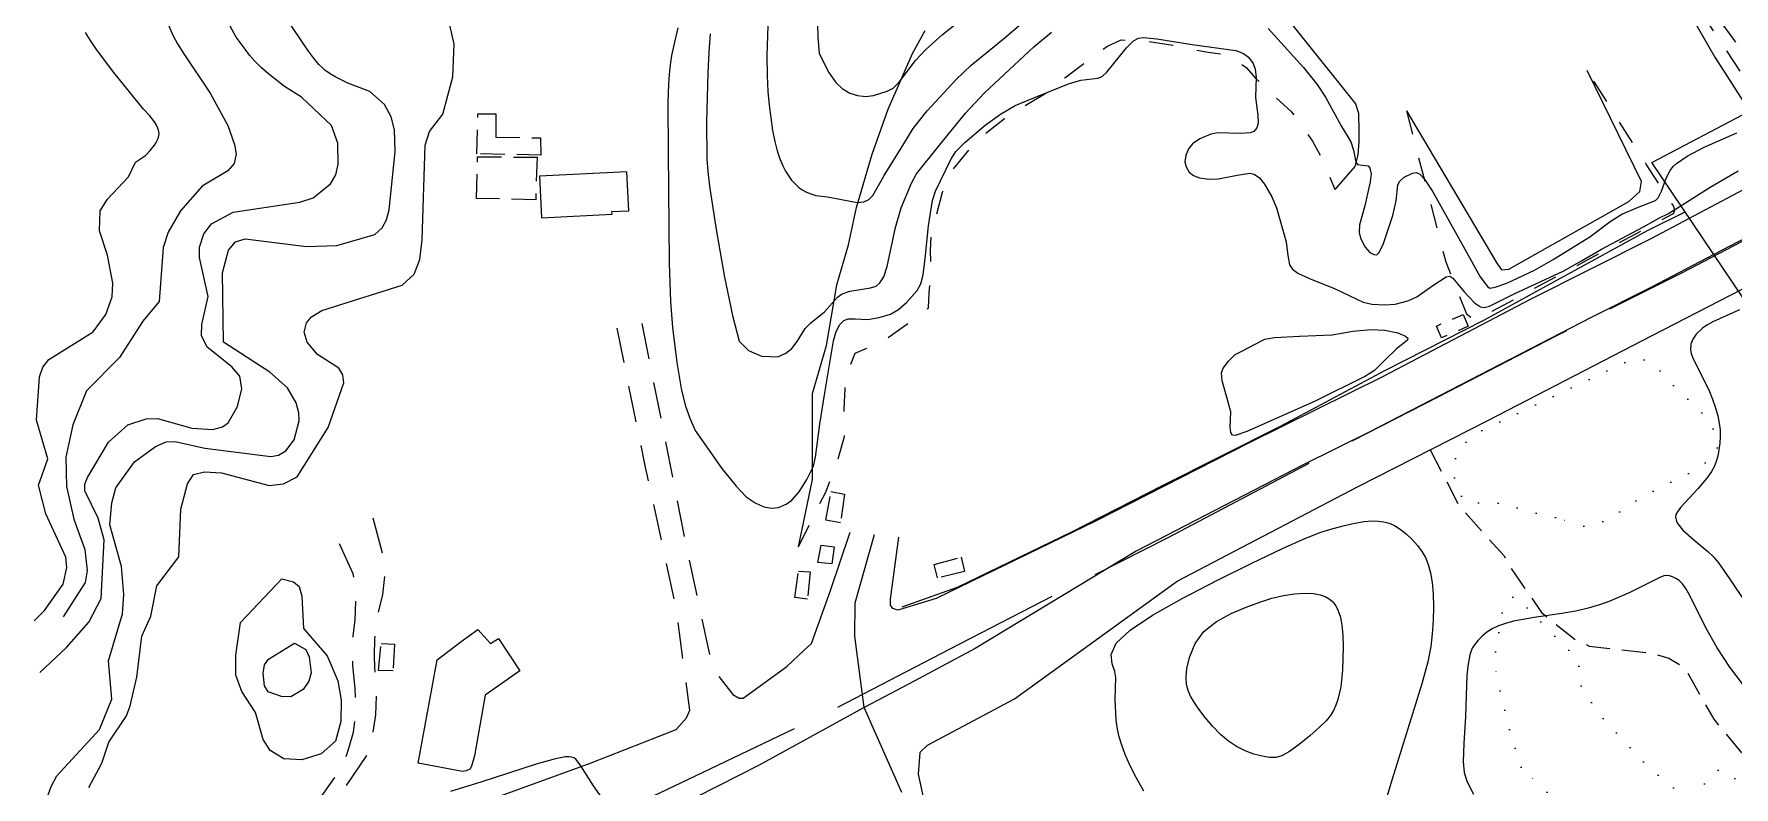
# Model space of a CAD drawing. Header units: millimetres. Extents: x 220021 to 223505, y 489325 to 491820.
# Drawn here: x 220579.6 to 220931.8, y 490740.2 to 490896.1 of the extents above; entities that cross this region are included whole.
import ezdxf

# ---------------------------------------------------------------- set-up
doc = ezdxf.new("R2010")
doc.units = ezdxf.units.MM
for name, pattern in [('50M10', [60, 50, -10]), ('5M2P5', [7.5, 5, -2.5]), ('5M5', [10, 5, -5]), ('7P5M5', [12.5, 7.5, -5]), ('AM4', [4, 0, -4])]:
    doc.linetypes.add(name, pattern=pattern)
for name, color, linetype in [('A0013110', 8, 'Continuous'), ('A0013112', 8, 'Continuous'), ('A0013113', 8, 'Continuous'), ('A0013140', 8, '7P5M5'), ('A0023119', 8, '5M2P5'), ('A0023210', 8, 'Continuous'), ('A0023212', 8, 'Continuous'), ('A0073340', 8, 'Continuous'), ('B0014111', 8, 'Continuous'), ('B0014116', 8, '5M2P5'), ('B0024120', 8, 'B0024120'), ('C0523121', 8, '50M10'), ('D0025111', 8, 'AM4'), ('F0017111', 8, 'Continuous'), ('F0017114', 8, 'Continuous'), ('F0037222', 8, 'Continuous'), ('F0037223', 8, '5M5')]:
    doc.layers.add(name, color=color, linetype=linetype)
doc.linetypes.add('B0024120', pattern='A,10,-1.75,[133,ltypeshp.shx,S=0.75,R=0,X=0,Y=0],-3.25', length=15)

msp = doc.modelspace()

# ---------------------------------------------------------------- linework, layer by layer
at = {"layer": 'A0013110', "flags": 128}
for points in [[(220740.708, 490769.844), (220744.617, 490780.884), (220748.711, 490792.935)], [(220758.574, 490776.753), (220757.577, 490777.144), (220757.104, 490777.802), (220757.056, 490779.078), (220758.81, 490791.914)], [(220763.14, 490747.285), (220762.8, 490742.828), (220764.169, 490736.463)]]:
    msp.add_lwpolyline(points, dxfattribs=at)
at = {"layer": 'A0013112', "flags": 128}
for points in [[(221159.548, 491004.855), (221156.177, 491000.569), (221153.077, 490998.483), (221135.414, 490985.729), (221120.076, 490973.723), (221113.033, 490969.52), (221100.844, 490957.845), (221087.777, 490948.11), (221068.298, 490935.715), (221042.285, 490920.274), (221018.655, 490907.465), (221002.731, 490899.389), (220972.139, 490884.182), (220914.609, 490853.691), (220889.591, 490841.096), (220859.003, 490825.132), (220831.371, 490811.47), (220799.518, 490795.206), (220766.529, 490779.228), (220758.574, 490776.753)], [(220763.14, 490747.285), (220764.708, 490748.788), (220782.756, 490758.41), (220816.447, 490782.763), (220853.815, 490802.296), (220880.935, 490816.159), (220914.862, 490833.696), (220959.122, 490856.458), (220998.017, 490876.497), (221039.032, 490898.717), (221079.387, 490922.793), (221123.548, 490951.512), (221154.4, 490973.745), (221166.793, 490983.375)], [(220725.703, 490758.578), (220726.528, 490758.573), (220735.566, 490765.131), (220739.207, 490768.468), (220740.708, 490769.844)], [(220639.297, 490723.324), (220655.217, 490730.69), (220695.025, 490745.166), (220712.634, 490752.071), (220714.826, 490754.508)]]:
    msp.add_lwpolyline(points, dxfattribs=at)
at = {"layer": 'A0013113', "flags": 128}
msp.add_lwpolyline([(220848.343, 491097.185), (220849.821, 491079.698), (220852.292, 491067.46), (220858.596, 491044.819), (220864.256, 491025.439), (220870.874, 491007.277), (220877.464, 490991.885), (220885.437, 490972.498), (220894.574, 490950.944), (220900.366, 490939.939), (220910.452, 490920.769), (220920.188, 490904.686), (220927.842, 490891.29), (220935.009, 490880.115)], dxfattribs=at)
at = {"layer": 'A0013140', "flags": 128}
for points in [[(220714.826, 490754.508), (220715.482, 490756.056), (220712.624, 490777.468), (220706.116, 490807.356), (220700.438, 490835.169)], [(220705.549, 490836.171), (220714.57, 490790.912), (220719.578, 490767.417), (220721.072, 490763.611), (220724.382, 490759.277), (220725.703, 490758.578)], [(220649.838, 490795.914), (220652.226, 490787.007), (220652.28, 490784.058), (220651.791, 490780.001), (220650.564, 490774.647), (220650.181, 490770.873), (220650.105, 490767.29), (220650.144, 490765.07), (220650.355, 490762.449), (220650.543, 490760.671), (220650.361, 490755.1), (220649.568, 490749.716), (220648.616, 490746.814), (220642.348, 490737.62), (220641.507, 490735.529), (220640.387, 490731.898), (220639.698, 490729.437), (220639.297, 490723.324)], [(220622.838, 490715.824), (220634.391, 490731.456), (220643.714, 490744.653), (220644.889, 490748.392), (220645.796, 490751.501), (220646.207, 490754.545), (220646.239, 490757.984), (220646.149, 490760.568), (220645.692, 490765.326), (220645.575, 490768.362), (220645.772, 490771.449), (220646.125, 490774.739), (220646.391, 490779.876), (220646.353, 490781.536), (220645.734, 490784.319), (220641.807, 490792.956)]]:
    msp.add_lwpolyline(points, dxfattribs=at)
at = {"layer": 'A0023119', "flags": 128}
msp.add_lwpolyline([(220868.867, 490809.99), (220874.723, 490798.677), (220876.212, 490796.943), (220884.152, 490788.093), (220885.643, 490785.495), (220891.934, 490776.311), (220893.587, 490774.92), (220899.042, 490770.572), (220901.849, 490769.346), (220914.884, 490767.882), (220918.351, 490766.824), (220920.664, 490765.429), (220922.152, 490763.867), (220927.62, 490754.17), (220935.893, 490744.11), (220940.191, 490740.46)], dxfattribs=at)
at = {"layer": 'A0023210'}
msp.add_lwpolyline([(220759.448, 490739.031), (220751.648, 490756.629), (220749.682, 490771.416), (220749.741, 490778.291), (220753.761, 490792.425)], dxfattribs=at)
at = {"layer": 'A0023212'}
msp.add_lwpolyline([(220937.753, 490855.685), (220927.666, 490850.43), (220914.736, 490843.694), (220902.227, 490837.396), (220856.409, 490813.714), (220842.593, 490806.883), (220807.983, 490788.984), (220774.642, 490768.819), (220760.93, 490761.55), (220751.648, 490756.629), (220746.55, 490753.831), (220729.829, 490744.654), (220708.074, 490733.645), (220702.837, 490730.995), (220695.404, 490728.197), (220662.096, 490715.66), (220653.73, 490712.511), (220645.158, 490708.677), (220638.14, 490705.538), (220627.54, 490700.785), (220625.616, 490699.922), (220587.527, 490682.94)], dxfattribs=at)
at = {"layer": 'A0073340', "flags": 128}
msp.add_lwpolyline([(220935.009, 490880.115), (220960.536, 490841.965), (220940.195, 490831.807), (220914.834, 490869.506)], close=True, dxfattribs=at)
at = {"layer": 'B0014111', "flags": 128}
msp.add_lwpolyline([(220702.457, 490867.588), (220684.358, 490866.672), (220684.795, 490858.038), (220699.382, 490858.777), (220699.354, 490859.327), (220702.866, 490859.505)], close=True, dxfattribs=at)
at = {"layer": 'B0014111'}
msp.add_lwpolyline([(220659.216, 490745.075), (220662.101, 490760.843), (220663.16, 490766.524), (220668.113, 490770.269), (220671.56, 490772.77), (220674.191, 490769.906), (220675.832, 490770.918), (220680.309, 490764.206), (220673.125, 490759.155), (220670.895, 490746.576), (220670.283, 490744.455), (220669.886, 490743.816), (220669.151, 490743.471), (220668.363, 490743.389)], close=True, dxfattribs=at)
at = {"layer": 'B0014116'}
for points in [[(220671.558, 490879.584), (220675.268, 490879.568), (220675.291, 490874.737), (220684.571, 490874.586), (220684.636, 490871.031), (220671.367, 490871.3)], [(220671.329, 490862.071), (220671.491, 490870.684), (220683.852, 490870.604), (220683.562, 490861.776)], [(220744.728, 490801.36), (220747.521, 490800.813), (220746.73, 490794.872), (220743.679, 490795.427)], [(220742.049, 490786.655), (220742.678, 490790.262), (220745.396, 490789.895), (220744.902, 490786.363)], [(220766.778, 490783.464), (220766.118, 490786.231), (220771.736, 490787.778), (220772.406, 490784.813)], [(220737.988, 490784.862), (220740.425, 490784.713), (220739.859, 490779.087), (220737.284, 490779.393)], [(220651.571, 490769.87), (220654.293, 490769.763), (220654.011, 490764.179), (220650.977, 490764.3)]]:
    msp.add_lwpolyline(points, close=True, dxfattribs=at)
at = {"layer": 'B0014116', "flags": 128}
msp.add_lwpolyline([(220875.698, 490838.044), (220876.775, 490835.584), (220871.253, 490833.167), (220870.176, 490835.627)], close=True, dxfattribs=at)
at = {"layer": 'B0024120', "flags": 128}
msp.add_lwpolyline([(220759.503, 490777.491), (220770.944, 490781.547), (220794.668, 490793.011), (220813.451, 490802.604), (220837.899, 490814.913), (220859.611, 490826.506), (220880.152, 490836.917), (220913.928, 490855.428), (220921.704, 490859.293)], dxfattribs=at)
at = {"layer": 'C0523121', "flags": 128}
msp.add_lwpolyline([(221699.41, 491456.057), (221683.772, 491447.234), (221665.133, 491435.662), (221646.351, 491422.574), (221638.679, 491416.859), (221620.056, 491402.654), (221603.145, 491388.881), (221585.939, 491373.357), (221568.728, 491358.496), (221550.782, 491342.203), (221529.939, 491323.549), (221507.873, 491302.899), (221485.733, 491282.884), (221457.794, 491257.402), (221433.74, 491235.52), (221407.377, 491211.643), (221380.742, 491186.85), (221356.167, 491164.451), (221332.258, 491143.179), (221305.186, 491117.765), (221282.487, 491097.097), (221257.471, 491073.853), (221237.647, 491057.134), (221214.705, 491035.881), (221191.966, 491015.727), (221168.374, 490995.491), (221145.102, 490977.222), (221118.394, 490958.16), (221095.722, 490943.144), (221071.629, 490928.04), (221043.614, 490911.142), (221018.766, 490897.524), (220987.216, 490881.068), (220959.876, 490866.988), (220920.947, 490846.609), (220894.928, 490833.545), (220870.583, 490820.983), (220844.609, 490807.614), (220814.558, 490791.755), (220792.067, 490780.41), (220769.335, 490768.682), (220743.5, 490755.247), (220719.635, 490743.829), (220693.568, 490731.447), (220669.856, 490720.522), (220638.457, 490705.929), (220611.08, 490693.916), (220584.654, 490682.034)], dxfattribs=at)
at = {"layer": 'D0025111', "flags": 128}
for points in [[(220894.854, 490795.96), (220889.243, 490797.204), (220884.455, 490798.787), (220881.32, 490799.152), (220878.021, 490799.001), (220876.701, 490799.01), (220875.544, 490800.052), (220874.217, 490802.821), (220873.716, 490805.412), (220873.712, 490806.965), (220874.204, 490808.342), (220875.188, 490810.406), (220877.821, 490813.149), (220909.949, 490828.469), (220913.577, 490828.618), (220916.221, 490826.703), (220919.364, 490823.233), (220922.175, 490820.627), (220925.152, 490817.675), (220927.137, 490815.419), (220928.466, 490811.442), (220928.305, 490809.891), (220926.496, 490807.66), (220923.038, 490805.439), (220919.578, 490803.736), (220916.448, 490802.204), (220914.636, 490801.18), (220912.494, 490799.986), (220910.023, 490798.622), (220908.212, 490797.254), (220906.896, 490795.882), (220905.413, 490795.374), (220901.787, 490794.19), (220900.302, 490794.199)], [(220887.726, 490744.249), (220885.065, 490752.892), (220883.898, 490757.903), (220883.064, 490761.531), (220882.562, 490764.122), (220882.388, 490767.746), (220882.384, 490769.299), (220882.875, 490771.021), (220883.85, 490776.708), (220884.835, 490778.599), (220885.658, 490779.284), (220886.482, 490779.797), (220897.562, 490768.511), (220899.216, 490766.948), (220899.883, 490764.183), (220900.222, 490760.558), (220905.022, 490753.971), (220914.119, 490744.251), (220920.896, 490738.687), (220922.217, 490737.988), (220923.701, 490738.496), (220927.812, 490743.3), (220928.966, 490743.81), (220930.617, 490743.282), (220937.397, 490736.337), (220937.733, 490734.092), (220937.409, 490731.852), (220937.584, 490727.71), (220939.252, 490720.453), (220939.588, 490717.863), (220939.591, 490716.655), (220938.605, 490715.282), (220937.451, 490714.772), (220935.472, 490714.612), (220919.456, 490720.753), (220910.04, 490726.162), (220898.97, 490733.48)]]:
    msp.add_lwpolyline(points, close=True, dxfattribs=at)
at = {"layer": 'F0017111'}
for points, elevation in [([(220731.794, 490902.056), (220731.475, 490891.563), (220731.513, 490887.51), (220731.674, 490884.215), (220731.93, 490881.35), (220732.644, 490876.129), (220733.098, 490873.859), (220733.613, 490871.9), (220734.171, 490870.239), (220734.752, 490868.843), (220735.341, 490867.676), (220736.585, 490865.837), (220738.002, 490864.396), (220738.788, 490863.82), (220739.633, 490863.352), (220740.564, 490862.982), (220741.613, 490862.7), (220744.032, 490862.374), (220750.15, 490861.216), (220751.54, 490861.368), (220752.577, 490861.859), (220753.376, 490862.676), (220755.737, 490866.806), (220759.817, 490873.385), (220761.781, 490876.54), (220764.692, 490880.203), (220770.691, 490886.691), (220773.77, 490889.674), (220780.456, 490895.129), (220786.567, 490900.269)], 65), ([(220580.856, 490763.847), (220586.346, 490769.056), (220590.977, 490774.259), (220593.513, 490779.165), (220594.131, 490791.342), (220592.921, 490795.846), (220590.177, 490801.479), (220590.128, 490802.868), (220590.72, 490804.288), (220595.046, 490811.567), (220599.073, 490815.162), (220602.866, 490816.398), (220605.192, 490816.503), (220612.288, 490814.462), (220616.68, 490814.204), (220618.653, 490814.726), (220619.835, 490815.582), (220621.756, 490818.958), (220622.703, 490822.611), (220622.235, 490825.25), (220620.581, 490827.184), (220615.522, 490831.247), (220614.337, 490833.701), (220614.38, 490835.968), (220615.674, 490841.756), (220613.902, 490849.82), (220613.942, 490851.979), (220614.787, 490854.726), (220616.412, 490856.819), (220620.88, 490859.236), (220634.695, 490861.264), (220637.448, 490862.21), (220641.063, 490865.074), (220642.179, 490866.97), (220642.614, 490869.191), (220642.565, 490873.532), (220641.229, 490877.158), (220635.063, 490883.053), (220631.551, 490885.225), (220628.294, 490887.785), (220626.746, 490889.142), (220625.295, 490890.591), (220624.29, 490891.745), (220623.339, 490892.951), (220621.527, 490895.448), (220620.245, 490897.727)], 65), ([(220582.372, 490737.997), (220583.16, 490740.248), (220584.334, 490742.449), (220593.169, 490752.045), (220595.741, 490758.331), (220595.069, 490766.26), (220597.95, 490776.04), (220598.222, 490780.039), (220597.718, 490785.834), (220595.35, 490794.436), (220595.734, 490798.996), (220596.584, 490802.089), (220600.442, 490807.477), (220604.797, 490810.689), (220607.035, 490811.653), (220608.887, 490811.712), (220615.046, 490810.306), (220628.714, 490808.63), (220630.307, 490808.862), (220631.828, 490809.792), (220633.537, 490812.058), (220634.536, 490815.969), (220634.52, 490817.631), (220633.913, 490819.71), (220632.151, 490822.838), (220628.506, 490826.051), (220618.888, 490832.305), (220618.697, 490846.633), (220619.895, 490851.314), (220621.382, 490853.105), (220623.385, 490853.712), (220636.103, 490852.121), (220642.371, 490852.3), (220650.237, 490854.618), (220651.741, 490855.991), (220652.647, 490857.66), (220653.234, 490859.712), (220654.475, 490871.797), (220654.3, 490876.263), (220653.589, 490878.992), (220652.207, 490881.531), (220649.221, 490884.192), (220644.606, 490885.952), (220642.142, 490887.179), (220640.976, 490887.871), (220639.889, 490888.655), (220639.244, 490889.219), (220638.636, 490889.828), (220638.062, 490890.475), (220637.514, 490891.154), (220636.478, 490892.581), (220635.486, 490894.06), (220632.612, 490898.306)], 60), ([(220606.575, 490899.991), (220608.408, 490895.882), (220609.384, 490894.111), (220610.681, 490892.023), (220616.125, 490883.871), (220619.808, 490877.176), (220621.171, 490873.223), (220621.48, 490871.221), (220621.068, 490869.312), (220619.794, 490867.789), (220614.442, 490864.605), (220609.949, 490859.513), (220607.39, 490855.044), (220606.354, 490851.894), (220605.574, 490840.731), (220602.187, 490836.605), (220597.306, 490829.141), (220590.477, 490822.189), (220587.653, 490815.189), (220586.223, 490808.46), (220586.357, 490802.365), (220587.845, 490795.63), (220590.14, 490789.361), (220590.62, 490784.996), (220590.191, 490782.539), (220585.667, 490775.366)], 70), ([(220591.003, 490740.029), (220593.655, 490745.071), (220595.146, 490749.405), (220598.777, 490754.922), (220599.527, 490756.942), (220600.931, 490762.891), (220601.989, 490771.379), (220603.842, 490775.538), (220605.088, 490781.795), (220609.654, 490787.799), (220610.069, 490797.684), (220611.387, 490802.963), (220612.657, 490804.901), (220614.943, 490805.465), (220618.459, 490805.191), (220628.351, 490802.578), (220631.33, 490802.965), (220634.116, 490804.364), (220640.532, 490814.622), (220643.82, 490823.859), (220643.625, 490825.54), (220642.781, 490826.895), (220638.333, 490829.703), (220636.187, 490832.298), (220635.563, 490834.38), (220636.057, 490836.303), (220637.086, 490837.561), (220639.248, 490838.851), (220655.922, 490844.088), (220658.363, 490846.388), (220659.541, 490849.401), (220660.017, 490853.489), (220660.664, 490873.072), (220661.547, 490875.936), (220664.304, 490879.532), (220666.428, 490887.272), (220666.659, 490894.006), (220665.335, 490899.82)], 55), ([(220929.483, 490897.987), (220932.144, 490894.416)], 65), ([(220712.992, 490897.378), (220712.082, 490893.561), (220711.695, 490891.644), (220711.389, 490889.715), (220711.181, 490887.757), (220711.056, 490885.788), (220710.944, 490881.832), (220711.015, 490871.665), (220711.226, 490848.681), (220711.508, 490840.71), (220711.9, 490835.322), (220712.813, 490828.059), (220713.714, 490822.7), (220714.551, 490819.22), (220715.47, 490816.54), (220716.63, 490813.961), (220722.112, 490806.131), (220725.075, 490802.452), (220727.196, 490800.278), (220729.017, 490798.993), (220730.801, 490798.203), (220732.491, 490797.896), (220733.894, 490798.066), (220735.474, 490798.708), (220736.661, 490799.592), (220738.147, 490801.29), (220739.769, 490803.871), (220741.098, 490806.593), (220741.56, 490808.435), (220742.448, 490815.294), (220743.499, 490821.806), (220745.291, 490832.548), (220745.817, 490834.533), (220746.604, 490835.967), (220747.434, 490836.787), (220748.317, 490837.129), (220749.759, 490837.137), (220752.406, 490837.016), (220754.707, 490837.379), (220757.039, 490838.107), (220758.712, 490839.072), (220760.369, 490840.502), (220762.563, 490843.009), (220763.33, 490844.381), (220763.856, 490846.245), (220764.254, 490849.635), (220764.931, 490856.387), (220765.802, 490861.649), (220766.392, 490863.569), (220769.581, 490870.091), (220770.639, 490871.749), (220772.441, 490873.631), (220776.689, 490877.266), (220779.833, 490879.546), (220782.922, 490881.308), (220786.754, 490882.912), (220793.915, 490885.775), (220796.519, 490886.545), (220800.016, 490886.983), (220800.945, 490887.319), (220801.91, 490888.2), (220805.956, 490893.258), (220807.423, 490894.716), (220808.431, 490895.278), (220809.491, 490895.426), (220812.248, 490895.093), (220819.56, 490893.925), (220828.639, 490892.693), (220830.226, 490892.096), (220831.23, 490891.323), (220832.213, 490890.001), (220832.656, 490888.852), (220832.832, 490887.157), (220832.696, 490882.954), (220833.167, 490879.312), (220833.261, 490877.684), (220832.942, 490876.671), (220832.328, 490875.902), (220831.599, 490875.622), (220829.609, 490875.478), (220824.949, 490875.654), (220823.424, 490875.359), (220821.124, 490874.381), (220819.633, 490873.36), (220818.778, 490872.329), (220818.227, 490870.978), (220818.072, 490869.62), (220818.308, 490868.639), (220818.973, 490867.531), (220819.83, 490866.815), (220821.079, 490866.314), (220823.034, 490866.051), (220825.009, 490866.116), (220828.86, 490866.868), (220831.498, 490867.312), (220832.43, 490867.075), (220833.521, 490866.34), (220834.559, 490865.027), (220836.09, 490862.409), (220837.014, 490860.094), (220839.02, 490853.052), (220839.407, 490850.225), (220839.761, 490848.28), (220840.383, 490847.402), (220841.486, 490846.565), (220843.869, 490845.5), (220849.214, 490843.319), (220855.011, 490840.569), (220856.771, 490840.143), (220859.463, 490839.988), (220861.617, 490840.176), (220864.281, 490840.883), (220866.099, 490841.701), (220869.445, 490844.003), (220872.212, 490845.848), (220872.919, 490845.969), (220873.587, 490845.522), (220876.014, 490842.662), (220878.047, 490840.453), (220879.297, 490839.578), (220880.087, 490839.438), (220881.204, 490839.777), (220886.31, 490842.289), (220896.415, 490846.987), (220900.251, 490849.121), (220904.352, 490851.566), (220913.107, 490856.209), (220916.361, 490858.025), (220918.135, 490858.851), (220919.708, 490859.867), (220926.882, 490864.384), (220932.673, 490867.757)], 55), ([(220719.706, 490896.165), (220719.419, 490892.377), (220719.211, 490888.11), (220718.97, 490877.932), (220719.002, 490870.258), (220719.191, 490867.619), (220719.574, 490864.596), (220720.965, 490855.6), (220722.694, 490845.736), (220724.332, 490837.784), (220725.731, 490832.495), (220727.617, 490830.552), (220730.334, 490829.402), (220733.76, 490829.283), (220735.404, 490830.025), (220736.644, 490830.989), (220737.741, 490832.453), (220739.393, 490835.152), (220740.588, 490836.314), (220743.396, 490838.562), (220746.102, 490841.58), (220747.076, 490842.295), (220748.653, 490842.839), (220752.897, 490843.542), (220754.081, 490843.89), (220754.873, 490844.565), (220755.666, 490845.847), (220756.364, 490847.98), (220758.085, 490856.047), (220759.267, 490860.103), (220761.389, 490865.243), (220762.481, 490867.169), (220766.931, 490872.73), (220772.632, 490879.74), (220776.564, 490883.923), (220786.739, 490893.459), (220790.404, 490896.483)], 60), ([(220835.314, 490897.253), (220842.662, 490889.206), (220845.472, 490885.694), (220847.199, 490883.042), (220850.472, 490877.101), (220852.43, 490873.77), (220853.025, 490872.043), (220853.465, 490869.553), (220853.841, 490869.115), (220854.831, 490868.947), (220856.017, 490868.782), (220856.359, 490868.335), (220856.632, 490867.124), (220856.438, 490865.524), (220855.346, 490860.502), (220854.253, 490856.578), (220854.159, 490855.031), (220854.468, 490853.808), (220855.439, 490851.993), (220856.405, 490850.861), (220857.185, 490850.419), (220857.838, 490850.413), (220858.302, 490850.834), (220859.186, 490852.709), (220861.151, 490858.527), (220861.808, 490861.568), (220862.195, 490864.859), (220862.582, 490865.662), (220863.524, 490866.45), (220865.185, 490867.263), (220866.062, 490867.408), (220866.731, 490867.113), (220867.729, 490866.051), (220869.42, 490863.403), (220876.083, 490851.545), (220879.271, 490845.793), (220880.725, 490843.793), (220881.27, 490843.504), (220882.357, 490843.651), (220884.79, 490844.533), (220890.504, 490847.209), (220894.365, 490849.422), (220901.949, 490854.089), (220906.203, 490857.308), (220908.577, 490858.77), (220911.817, 490860.213), (220915.563, 490861.665), (220916.149, 490862.152), (220916.774, 490863.537), (220917.762, 490866.29), (220918.619, 490867.839), (220919.214, 490868.65), (220919.921, 490869.318), (220922.143, 490870.789), (220925.673, 490872.651), (220932.436, 490875.63)], 60)]:
    msp.add_lwpolyline(points, dxfattribs=dict(at, elevation=elevation))
at = {"layer": 'F0017111', "flags": 128}
for points, elevation in [([(220741.87, 490900.524), (220741.981, 490895.449), (220742.273, 490892.053), (220744.311, 490888.145), (220745.771, 490886.058), (220747.048, 490884.824), (220748.639, 490883.892), (220750.223, 490883.355), (220751.926, 490883.194), (220753.519, 490883.401), (220756.376, 490884.275), (220757.59, 490884.933), (220758.839, 490886.171), (220762.241, 490890.61), (220764.41, 490892.94), (220767.859, 490895.989), (220775.702, 490902.206)], 70), ([(220932.991, 490838.979), (220927.427, 490836.492), (220926.203, 490835.802), (220925.295, 490835.163), (220924.015, 490833.956), (220923.264, 490832.897), (220922.874, 490831.867), (220922.824, 490830.677), (220922.967, 490829.943), (220923.286, 490829.013), (220924.673, 490826.185), (220926.589, 490822.399), (220927.377, 490820.501), (220927.993, 490818.702), (220928.452, 490817.038), (220928.768, 490815.529), (220928.947, 490814.12), (220928.994, 490812.741), (220928.916, 490811.342), (220928.465, 490808.688), (220928.126, 490807.546), (220927.694, 490806.496), (220927.137, 490805.468), (220926.424, 490804.398), (220924.414, 490801.976), (220920.732, 490798.036), (220920.095, 490797.176), (220919.81, 490796.565), (220919.738, 490796.084), (220919.898, 490795.162), (220920.158, 490794.654), (220921.239, 490793.369), (220923.528, 490791.372), (220926.395, 490788.944), (220927.548, 490787.821), (220928.591, 490786.597), (220931.106, 490782.967), (220934.042, 490778.566)], 55), ([(220809.553, 490739.272), (220807.943, 490742.15), (220806.668, 490744.697), (220805.698, 490746.906), (220804.975, 490748.82), (220804.446, 490750.509), (220804.074, 490752.158), (220803.825, 490753.982), (220803.614, 490758.285), (220803.785, 490762.81), (220803.53, 490764.055), (220802.98, 490765.645), (220802.8, 490767.621), (220803.83, 490769.965), (220806.719, 490772.664), (220811.365, 490775.726), (220817.48, 490779.165), (220824.647, 490782.909), (220831.935, 490786.543), (220838.285, 490789.57), (220842.921, 490791.627), (220846.198, 490792.901), (220848.753, 490793.715), (220851.103, 490794.336), (220853.276, 490794.808), (220855.183, 490795.117), (220856.765, 490795.255), (220858.091, 490795.235), (220859.263, 490795.073), (220860.376, 490794.775), (220861.489, 490794.293), (220862.652, 490793.57), (220863.889, 490792.577), (220865.12, 490791.403), (220866.237, 490790.168), (220867.156, 490788.953), (220867.892, 490787.682), (220868.487, 490786.237), (220868.968, 490784.519), (220869.325, 490782.491), (220869.533, 490780.132), (220869.58, 490777.459), (220869.491, 490774.644), (220869.302, 490771.898), (220868.997, 490769.258), (220868.363, 490766.071), (220867.138, 490761.508), (220860.992, 490741.778), (220859.719, 490737.423)], 55)]:
    msp.add_lwpolyline(points, dxfattribs=dict(at, elevation=elevation))
for points, elevation in [([(220844.449, 490819.799), (220830.889, 490813.805), (220828.465, 490812.933), (220827.942, 490813.053), (220827.575, 490813.597), (220827.44, 490814.66), (220827.55, 490817.867), (220826.961, 490820.135), (220825.804, 490824.27), (220825.664, 490825.915), (220825.974, 490826.936), (220827.07, 490828.371), (220828.508, 490829.721), (220829.98, 490830.492), (220832.506, 490831.811), (220834.604, 490832.885), (220836.634, 490833.248), (220841.779, 490833.553), (220848.542, 490833.798), (220852.825, 490834.59), (220856.67, 490834.926), (220859.509, 490834.746), (220862.176, 490834.209), (220863.775, 490833.555), (220864.264, 490833.088), (220864.163, 490832.736), (220861.893, 490830.914), (220859.38, 490828.444), (220857.316, 490826.449), (220855.506, 490825.268), (220844.933, 490820.024), (220844.699, 490819.914)], 55), ([(220822, 490772.387), (220824.6, 490774.443), (220827.657, 490776.068), (220830.752, 490777.367), (220833.556, 490778.424), (220836.095, 490779.247), (220838.483, 490779.827), (220840.791, 490780.158), (220842.917, 490780.271), (220844.718, 490780.2), (220846.097, 490779.978), (220847.136, 490779.618), (220847.962, 490779.127), (220848.68, 490778.502), (220849.307, 490777.698), (220849.838, 490776.653), (220850.268, 490775.315), (220850.586, 490773.642), (220850.782, 490771.598), (220850.852, 490769.202), (220850.718, 490764.38), (220850.365, 490760.919), (220849.759, 490758.304), (220849.339, 490757.114), (220848.835, 490756.007), (220848.209, 490754.96), (220847.3, 490753.832), (220845.912, 490752.45), (220843.955, 490750.731), (220841.75, 490748.954), (220839.722, 490747.487), (220838.172, 490746.61), (220836.91, 490746.256), (220835.623, 490746.27), (220834.075, 490746.523), (220832.33, 490746.985), (220830.53, 490747.652), (220828.788, 490748.527), (220827.101, 490749.646), (220825.438, 490751.048), (220823.793, 490752.734), (220822.257, 490754.536), (220820.952, 490756.243), (220819.962, 490757.7), (220819.252, 490758.968), (220818.752, 490760.16), (220818.417, 490761.405), (220818.302, 490762.884), (220818.485, 490764.788), (220819.059, 490767.215), (220820.176, 490769.876)], 60)]:
    msp.add_lwpolyline(points, close=True, dxfattribs=dict(at, elevation=elevation))
at = {"layer": 'F0017111'}
for points, elevation in [([(220630.945, 490783.264), (220633.399, 490782.678), (220634.531, 490781.654), (220635.106, 490779.644), (220635.431, 490773.012), (220640.361, 490767.305), (220642.579, 490762.16), (220643.224, 490758.117), (220643.195, 490753.725), (220642.087, 490749.613), (220639.135, 490747.016), (220635.116, 490745.773), (220631.402, 490745.996), (220628.526, 490747.683), (220627.107, 490750.011), (220625.541, 490755.563), (220622.657, 490759.904), (220621.403, 490763.329), (220621.433, 490767.476), (220622.394, 490774.216)], 55), ([(220635.961, 490768.635), (220636.661, 490767.132), (220637.025, 490763.798), (220636.553, 490762.067), (220635.418, 490760.353), (220632.811, 490758.817), (220630.868, 490758.87), (220628.136, 490759.851), (220627.396, 490761.112), (220627.076, 490763.739), (220627.375, 490765.443), (220628.188, 490766.66), (220633.577, 490769.916)], 60)]:
    msp.add_lwpolyline(points, close=True, dxfattribs=dict(at, elevation=elevation))
at = {"layer": 'F0017114'}
for points, elevation in [([(220579.619, 490774.597), (220581.828, 490776.711), (220585.657, 490782.15), (220586.393, 490785.648), (220586.181, 490787.766), (220582.105, 490796.717), (220580.579, 490802.659), (220582.509, 490808.101), (220580.127, 490816.131), (220580.734, 490825.102), (220581.419, 490827.078), (220582.687, 490828.723), (220591.865, 490834.401), (220594.518, 490838.053), (220595.789, 490841.688), (220595.983, 490844.496), (220594.866, 490850.326), (220593.186, 490855.357), (220593.329, 490859.519), (220594.874, 490861.885), (220599.209, 490866.502), (220600.676, 490869.544), (220602.711, 490870.944), (220603.706, 490872.022), (220604.584, 490873.101), (220604.943, 490873.642), (220605.228, 490874.184), (220605.425, 490874.727), (220605.519, 490875.271), (220605.484, 490875.925), (220605.302, 490876.582), (220604.993, 490877.24), (220604.579, 490877.899), (220604.08, 490878.56), (220603.518, 490879.222), (220602.289, 490880.546), (220596.145, 490888.176), (220592.537, 490892.908), (220591.297, 490894.745), (220590.303, 490896.41)], 75), ([(220933.589, 490761.509), (220930.931, 490764.989), (220928.311, 490768.989), (220925.95, 490773.258), (220922.692, 490779.844), (220921.872, 490781.265), (220921.165, 490782.233), (220920.49, 490782.894), (220919.788, 490783.371), (220919.093, 490783.702), (220918.457, 490783.9), (220917.897, 490783.969), (220917.288, 490783.869), (220916.464, 490783.55), (220910.23, 490780.418), (220906.109, 490778.634), (220903.936, 490777.857), (220901.612, 490777.175), (220899.034, 490776.588), (220896.16, 490776.09), (220890.443, 490775.263), (220886.13, 490774.474), (220884.462, 490774.027), (220883.011, 490773.509), (220881.74, 490772.903), (220880.621, 490772.193), (220879.636, 490771.381), (220878.801, 490770.531), (220877.676, 490769.022), (220877.346, 490768.333), (220877.091, 490767.55), (220876.652, 490765.183), (220876.495, 490763.279), (220876.193, 490754.735), (220875.832, 490749.161), (220875.694, 490745.338), (220875.939, 490743.183), (220876.498, 490741.391), (220877.877, 490738.632)], 50), ([(220699.156, 490735.287), (220695.523, 490740.414), (220692.778, 490744.759), (220691.88, 490745.9), (220691.464, 490746.185), (220690.99, 490746.361), (220690.4, 490746.43), (220689.638, 490746.386), (220687.361, 490745.913), (220683.664, 490744.847), (220672.407, 490741.218), (220665.926, 490739.247)], 50)]:
    msp.add_lwpolyline(points, dxfattribs=dict(at, elevation=elevation))
at = {"layer": 'F0037222', "flags": 128}
for points in [[(220820.811, 490918.756), (220829.737, 490911.28), (220850.918, 490884.747), (220853.4, 490881.626), (220854.065, 490879.724), (220854.074, 490875.928), (220854.08, 490873.858), (220853.922, 490871.099), (220853.268, 490868.688), (220849.156, 490863.884)], [(220737.996, 490789.898), (220740.93, 490803.854), (220740.916, 490809.72), (220740.902, 490815.068), (220740.886, 490821.624), (220743.83, 490831.611), (220745.943, 490844.192), (220748.397, 490852.457), (220750.027, 490860.21), (220753.298, 490871.23), (220756.574, 490880.526), (220761.659, 490892.052), (220764.286, 490896.865)], [(220863.961, 490880.178), (220882.68, 490848.658), (220883.673, 490847.271), (220885.158, 490847.434), (220910.031, 490861.421), (220912.335, 490863.476), (220912.66, 490865.544), (220901.385, 490888.562)]]:
    msp.add_lwpolyline(points, dxfattribs=at)
at = {"layer": 'F0037223'}
msp.add_lwpolyline([(221000.486, 490903.45), (220988.628, 490895.936), (220955.681, 490878.551), (220942.339, 490870.873), (220941.677, 490871.395), (220935.88, 490881.391), (220933.121, 490888.441), (220919.274, 490909.392), (220903.24, 490939.408), (220890.264, 490966.763), (220875.915, 491002.084), (220865.417, 491031.304)], dxfattribs=at)
at = {"layer": 'F0037223', "flags": 128}
for points in [[(220737.996, 490789.898), (220743.577, 490801.076), (220746.035, 490807.444), (220747.506, 490812.782), (220747.492, 490818.476), (220747.647, 490822.615), (220748.461, 490826.751), (220749.772, 490830.02), (220755.045, 490832.229), (220758.504, 490834.622), (220761.468, 490836.673), (220764.925, 490839.411), (220765.082, 490842.516), (220765.402, 490846.482), (220765.39, 490851.312), (220765.544, 490855.452), (220766.527, 490858.378), (220767.834, 490863.373), (220769.967, 490868.017), (220774.9, 490874.024), (220780.662, 490878.645), (220789.886, 490884.279), (220793.178, 490887.018), (220797.459, 490890.268), (220801.904, 490893.517), (220804.87, 490894.878), (220809.819, 490894.674), (220815.595, 490893.774), (220818.896, 490893.063), (220822.857, 490892.347), (220825.827, 490891.983), (220827.808, 490891.107), (220830.782, 490889.19), (220832.768, 490886.935), (220835.744, 490883.983), (220840.043, 490880.16), (220844.512, 490873.92), (220846.335, 490870.63), (220849.156, 490863.884)], [(220863.961, 490880.178), (220872.122, 490848.898), (220876.438, 490838.174), (220877.926, 490836.957), (220879.08, 490837.294), (220919.275, 490858.946), (220919.603, 490859.634), (220919.271, 490860.498), (220913.641, 490869.161), (220901.385, 490888.562)]]:
    msp.add_lwpolyline(points, dxfattribs=at)

doc.saveas('drawing.dxf')
